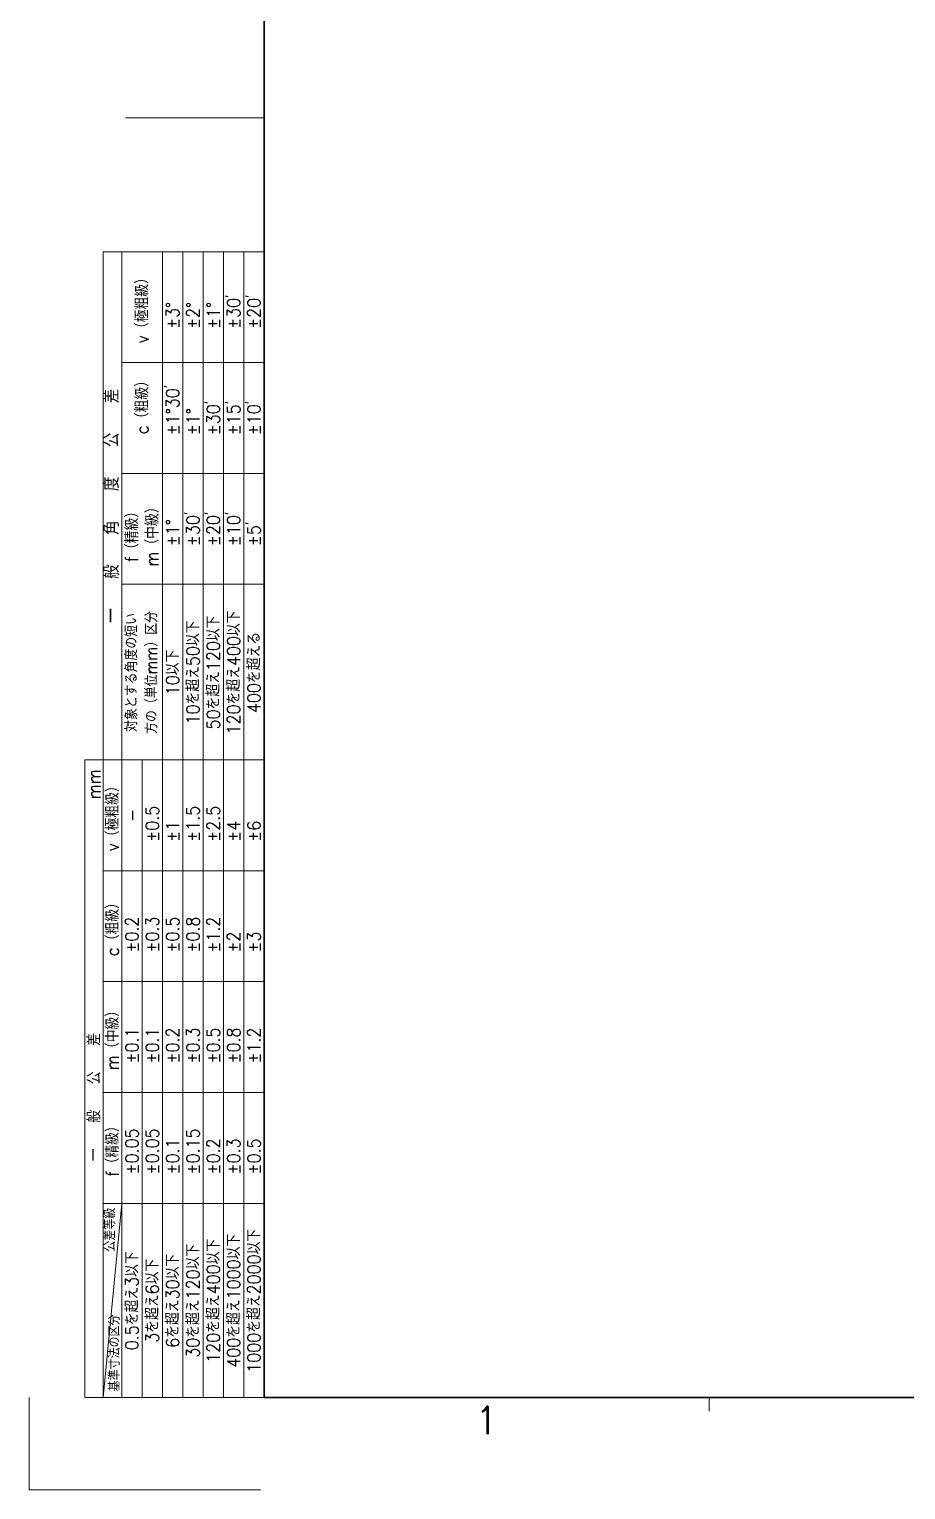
# Model space of a CAD drawing. Extents: x -1322 to 4351, y -2014 to 1793.
# Drawn here: x 436.2 to 625.8, y -824.4 to -508.2 of the extents above; entities that cross this region are included whole.
import ezdxf
from ezdxf.enums import TextEntityAlignment as Align

# ---------------------------------------------------------------- set-up
doc = ezdxf.new("R2010")
doc.units = 0
doc.header["$MEASUREMENT"] = 0
doc.layers.add('AM_BOR', color=7, linetype='CONTINUOUS', lineweight=15)
doc.layers.add('トンボ', color=3, linetype='CONTINUOUS', lineweight=15, plot=False)
doc.styles.add('TOKURA STANDARD', font='simplex.shx', dxfattribs={"width": 0.9, "bigfont": 'extfont.shx'})

# ---------------------------------------------------------------- blocks, each defined once
blk = doc.blocks.new('TOKURA_JIS_A3_2008')
at = {"layer": 'AM_BOR', "lineweight": 30}
for p, q in [((25.4, 10), (25.4, 287)), ((410.4, 10), (25.4, 10))]:
    blk.add_line(p, q, dxfattribs=at)
at = {"layer": 'AM_BOR'}
for p, q in [((25.4, 148.5), (10.4, 148.5)), ((25.4, 148.5), (20.4, 148.5)), ((73.53, 10), (73.53, 8.5))]:
    blk.add_line(p, q, dxfattribs=at)
at = {"layer": 'AM_BOR', "lineweight": 15}
for p, q in [((25.4, 134), (8, 134)), ((8, 134), (8, 79)), ((10, 134), (10, 79)), ((14.4, 134), (14.4, 79)), ((16.6, 134), (16.6, 79)), ((18.8, 134), (18.8, 79)), ((21, 134), (21, 79)), ((23.2, 134), (23.2, 79)), ((25.4, 122), (10, 122)), ((25.4, 110), (10, 110)), ((25.4, 98), (10, 98)), ((6, 79), (6, 10)), ((25.4, 79), (6, 79)), ((8, 79), (8, 10)), ((10, 79), (10, 10)), ((12.2, 79), (12.2, 10)), ((14.4, 79), (14.4, 10)), ((16.6, 79), (16.6, 10)), ((18.8, 79), (18.8, 10)), ((21, 79), (21, 10)), ((23.2, 79), (23.2, 10)), ((25.4, 67), (8, 67)), ((25.4, 55), (8, 55)), ((25.4, 43), (8, 43)), ((8, 10), (10, 31)), ((25.4, 31), (8, 31)), ((25.4, 10), (6, 10))]:
    blk.add_line(p, q, dxfattribs=at)
at = {"layer": 'トンボ'}
for p, q in [((0, 0), (0, 10)), ((25, 0), (0, 0))]:
    blk.add_line(p, q, dxfattribs=at)
at = {"layer": 'AM_BOR', "style": 'TOKURA STANDARD', "width": 0.9}
blk.add_text('1', height=3, dxfattribs=at).set_placement((49.46, 6.02), align=Align.CENTER)
at = {"layer": 'AM_BOR', "lineweight": 15, "rotation": 90, "style": 'TOKURA STANDARD'}
for s, insert, char_height, width, attachment_point in [('v（極粗級）', (12.2, 128), 1.4, 14, 5), ('±3°', (15.5, 125.64), 1.4, 8.4178, 4), ('±2°', (17.7, 125.64), 1.4, 8.4178, 4), ('±1°', (19.9, 125.64), 1.4, 8.4178, 4), ('±30’', (22.1, 125.64), 1.4, 8.4178, 4), ('±20’', (24.3, 125.64), 1.4, 8.4178, 4), ('一\u3000\u3000般\u3000\u3000角\u3000\u3000度\u3000\u3000公\u3000\u3000差', (8.9, 106.5), 1.6, 39.7228, 5), ('c（粗級）', (12.2, 117.5), 1.4, 14, 5), ('±1°30’', (15.5, 114.14), 1.4, 8.4178, 4), ('±30’', (19.9, 114.14), 1.4, 8.4178, 4), ('±15’', (22.1, 114.14), 1.4, 8.4178, 4), ('±10’', (24.3, 114.14), 1.4, 8.4178, 4), ('±1°', (17.7, 114.14), 1.4, 8.4178, 4), ('m（中級）', (13.3, 103.5), 1.4, 14, 5), ('f（精級）', (11.1, 103.5), 1.4, 14, 5), ('±1°', (15.5, 102.14), 1.4, 8.4178, 4), ('±30’', (17.7, 102.14), 1.4, 8.4178, 4), ('±20’', (19.9, 102.14), 1.4, 8.4178, 4), ('±10’', (22.1, 102.14), 1.4, 8.4178, 4), ('±5’', (24.3, 102.14), 1.4, 8.4178, 4), ('対象とする角度の短い\\P方の（単位mm）区分', (12.13, 88.46), 1.3, 27.7098, 5), ('120を超え400以下', (22.1, 88.46), 1.4, 27.7098, 5), ('10を超え50以下', (17.7, 88.46), 1.4, 27.7098, 5), ('50を超え120以下', (19.9, 88.46), 1.4, 27.7098, 5), ('400を超える', (24.3, 88.46), 1.4, 27.7098, 5), ('10以下', (15.5, 88.46), 1.4, 27.7098, 5), ('mm', (7, 78), 1.4, 14, 6), ('v（極粗級）', (9, 73), 1.4, 14, 5), ('-', (11.1, 73), 1.4, 8.4178, 5), ('±0.5', (13.3, 70.14), 1.4, 8.4178, 4), ('±1.5', (17.7, 70.14), 1.4, 8.4178, 4), ('±2.5', (19.9, 70.14), 1.4, 8.4178, 4), ('±1', (15.5, 70.14), 1.4, 8.4178, 4), ('±4', (22.1, 70.14), 1.4, 8.4178, 4), ('±6', (24.3, 70.14), 1.4, 8.4178, 4), ('c（粗級）', (9, 61), 1.4, 14, 5), ('±0.2', (11.1, 58.14), 1.4, 8.4178, 4), ('±0.3', (13.3, 58.14), 1.4, 8.4178, 4), ('±0.5', (15.5, 58.14), 1.4, 8.4178, 4), ('±0.8', (17.7, 58.14), 1.4, 8.4178, 4), ('±1.2', (19.9, 58.14), 1.4, 8.4178, 4), ('±2', (22.1, 58.14), 1.4, 8.4178, 4), ('±3', (24.3, 58.14), 1.4, 8.4178, 4), ('m（中級）', (9, 49), 1.4, 14, 5), ('一\u3000\u3000般\u3000\u3000公\u3000\u3000差', (7, 42.5), 1.4, 22.0655, 5), ('±0.1', (11.1, 46.14), 1.4, 8.4178, 4), ('±0.1', (13.3, 46.14), 1.4, 8.4178, 4), ('±0.2', (15.5, 46.14), 1.4, 8.4178, 4), ('±0.3', (17.7, 46.14), 1.4, 8.4178, 4), ('±0.5', (19.9, 46.14), 1.4, 8.4178, 4), ('±0.8', (22.1, 46.14), 1.4, 8.4178, 4), ('±1.2', (24.3, 46.14), 1.4, 8.4178, 4), ('f（精級）', (9, 37), 1.4, 14, 5), ('±0.05', (11.1, 34.14), 1.4, 8.4177, 4), ('±0.05', (13.3, 34.14), 1.4, 8.4177, 4), ('±0.15', (17.7, 34.14), 1.4, 8.4178, 4), ('±0.1', (15.5, 34.14), 1.4, 8.4178, 4), ('±0.2', (19.9, 34.14), 1.4, 8.4178, 4), ('±0.3', (22.1, 34.14), 1.4, 8.4178, 4), ('±0.5', (24.3, 34.14), 1.4, 8.4178, 4), ('公差等級', (8.7, 28.15), 1.2, 6.5931, 5), ('120を超え400以下', (19.9, 20.46), 1.4, 27.7098, 5), ('400を超え1000以下', (22.1, 20.46), 1.4, 27.7098, 5), ('1000を超え2000以下', (24.3, 20.46), 1.4, 27.7098, 5), ('0.5を超え3以下', (11.1, 20.46), 1.4, 27.7098, 5), ('6を超え30以下', (15.5, 20.46), 1.4, 27.7098, 5), ('30を超え120以下', (17.7, 20.46), 1.4, 27.7098, 5), ('3を超え6以下', (13.3, 20.46), 1.4, 27.7098, 5), ('基準寸法の区分', (9.2, 14.81), 1.2, 11.6176, 5)]:
    blk.add_mtext(s, dxfattribs=dict(at, insert=insert, char_height=char_height, width=width, attachment_point=attachment_point))

msp = doc.modelspace()

# ---------------------------------------------------------------- block references
at = {"layer": 'AM_BOR', "lineweight": 0, "xscale": 2, "yscale": 2, "zscale": 2}
msp.add_blockref('TOKURA_JIS_A3_2008', (436.225, -824.356), dxfattribs=at)

doc.saveas('drawing.dxf')
